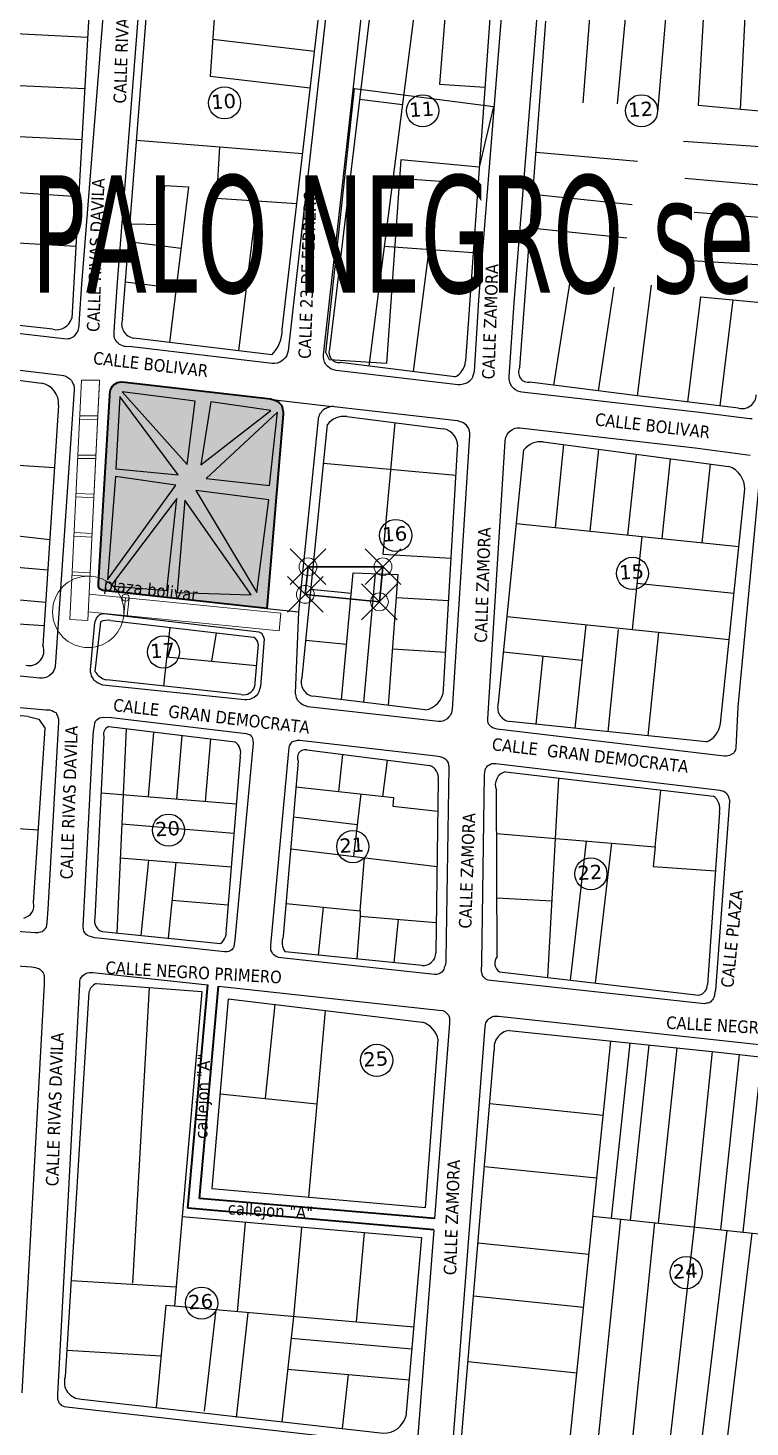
# Model space of a CAD drawing. Header units: metres. Extents: x 2 to 659295185, y -28 to 1124222152.
# Drawn here: x 659238.5 to 659440.9, y 1124433 to 1124825 of the extents above; entities that cross this region are included whole.
import ezdxf
from ezdxf.enums import TextEntityAlignment as Align

# ---------------------------------------------------------------- set-up
doc = ezdxf.new("R2010")
doc.units = ezdxf.units.M
doc.header["$MEASUREMENT"] = 0
doc.header["$PDMODE"] = 35
doc.header["$PDSIZE"] = 5
doc.layers.get('0').update_dxf_attribs({"linetype": 'CONTINUOUS'})
doc.layers.add('AT', color=210, linetype='CONTINUOUS', lineweight=50)
for name, color, linetype in [('CALLES', 1, 'CONTINUOUS'), ('MANZANA', 30, 'CONTINUOUS'), ('Numero de manzana', 6, 'CONTINUOUS'), ('Parcelas', 140, 'CONTINUOUS'), ('PLAZAS', 133, 'CONTINUOUS'), ('texto', 255, 'CONTINUOUS'), ('TEXTOS', 7, 'CONTINUOUS')]:
    doc.layers.add(name, color=color, linetype=linetype)
doc.styles.add('ROMAN', font='verdana.ttf')
doc.styles.get("Standard").update_dxf_attribs({"font": 'tahoma.ttf'})

msp = doc.modelspace()

# ---------------------------------------------------------------- hatches: boundary and pattern name
at = {"layer": 'PLAZAS', "lineweight": 40}
h = msp.add_hatch(color=256, dxfattribs=at)
h.set_gradient(color1=(31, 224, 163), one_color=1, tint=1, name='SPHERICAL')
h.paths.add_polyline_path([(659261.4324, 1124722.0361), (659261.4241, 1124722.1461), (659261.4241, 1124722.476), (659261.6385, 1124723.5858), (659262.1828, 1124724.5856), (659262.6198, 1124725.0255), (659263.164, 1124725.3554), (659263.601, 1124725.5854), (659264.5905, 1124725.8053), (659265.7944, 1124725.7053), (659306.4712, 1124721.0163), (659307.6751, 1124720.6964), (659308.3347, 1124720.3664), (659308.8872, 1124719.9265), (659309.6595, 1124719.1462), (659309.7613, 1124718.7068), (659309.8767, 1124718.1569), (659309.9922, 1124717.387), (659309.9922, 1124716.7172), (659305.4157, 1124662.2882), (659259.4781, 1124667.3872), (659258.6041, 1124667.8271), (659258.2742, 1124668.487), (659258.266, 1124669.3768)])

# ---------------------------------------------------------------- linework, layer by layer
at = {"lineweight": 35}
msp.add_lwpolyline([(659317, 1124674), (659338, 1124674), (659337.008, 1124664.1788), (659316.2231, 1124666.2672), (659317, 1124674)], dxfattribs=at)
at = {"layer": 'AT', "lineweight": 0}
for p, q in [((659253.561, 1124726.297), (659250.2916, 1124659.182)), ((659253.561, 1124726.297), (659258.561, 1124726.297)), ((659258.555, 1124726.0537), (659255.2857, 1124658.9387)), ((659258.5456, 1124725.8593), (659255.2857, 1124658.9387)), ((659258.555, 1124726.0537), (659258.555, 1124726.297)), ((659258.031, 1124715.297), (659253.0264, 1124715.323)), ((659258.0798, 1124716.297), (659253.0731, 1124716.2816)), ((659257.544, 1124705.2994), (659252.5372, 1124705.2813)), ((659257.4953, 1124704.2996), (659252.4901, 1124704.3142)), ((659257.0088, 1124694.3115), (659252.0147, 1124694.5548)), ((659256.9601, 1124693.3127), (659252.0147, 1124693.5548)), ((659251.4309, 1124682.5703), (659256.471, 1124682.3246)), ((659256.4736, 1124683.3245), (659251.4795, 1124683.5678)), ((659250.8957, 1124671.5832), (659255.9384, 1124671.3387)), ((659255.9384, 1124672.3387), (659250.9443, 1124672.582)), ((659255.655, 1124666.3672), (659309.3896, 1124661.0194)), ((659265.3548, 1124660.3772), (659265.85, 1124665.3526)), ((659266.8451, 1124665.2535), (659266.3499, 1124660.2781)), ((659250.2916, 1124659.182), (659255.2857, 1124658.9387)), ((659255.404, 1124661.3675), (659308.8944, 1124656.0439)), ((659309.3896, 1124661.0194), (659308.8944, 1124656.0439))]:
    msp.add_line(p, q, dxfattribs=at)
for centre, radius in [((659255.404, 1124661.3675), 10), ((659265.85, 1124665.3526), 1)]:
    msp.add_circle(centre, radius, dxfattribs=at)
at = {"layer": 'MANZANA', "lineweight": -2}
for p, q in [((659263.4856, 1124752.4599), (659270.3296, 1124839.3122)), ((659322.7237, 1124835.1231), (659311.4434, 1124734.5335)), ((659321.3137, 1124733.3638), (659332.693, 1124834.6132)), ((659371.3907, 1124831.4638), (659364.7446, 1124748.7107)), ((659374.722, 1124747.9808), (659381.3599, 1124830.624)), ((659259.6348, 1124829.1943), (659253.5081, 1124753.1897)), ((659253.5081, 1124753.1897), (659252.8979, 1124743.4517)), ((659262.661, 1124739.9524), (659263.4856, 1124752.4599)), ((659364.7446, 1124748.7107), (659363.5242, 1124728.6847)), ((659373.3862, 1124727.185), (659374.722, 1124747.9808)), ((659249.3027, 1124737.7929), (659221.0195, 1124740.9822)), ((659252.4691, 1124740.2424), (659252.362, 1124739.9124)), ((659252.6918, 1124740.9122), (659252.4691, 1124740.2424)), ((659252.7907, 1124741.5721), (659252.6918, 1124740.9122)), ((659252.8979, 1124743.4517), (659252.7907, 1124741.5721)), ((659249.7398, 1124737.9129), (659249.3027, 1124737.7929)), ((659250.185, 1124737.9129), (659249.7398, 1124737.9129)), ((659250.7293, 1124738.1328), (659250.185, 1124737.9129)), ((659251.2735, 1124738.4727), (659250.7293, 1124738.1328)), ((659251.6033, 1124738.8027), (659251.2735, 1124738.4727)), ((659251.9249, 1124739.2426), (659251.6033, 1124738.8027)), ((659252.1476, 1124739.5825), (659251.9249, 1124739.2426)), ((659252.362, 1124739.9124), (659252.1476, 1124739.5825)), ((659262.661, 1124739.6225), (659262.661, 1124739.9524)), ((659262.6693, 1124739.2926), (659262.661, 1124739.6225)), ((659262.6693, 1124738.9626), (659262.6693, 1124739.2926)), ((659262.6693, 1124738.5227), (659262.6693, 1124738.9626)), ((659262.7847, 1124738.0728), (659262.6693, 1124738.5227)), ((659262.9991, 1124737.6329), (659262.7847, 1124738.0728)), ((659263.2217, 1124737.303), (659262.9991, 1124737.6329)), ((659263.4444, 1124736.973), (659263.2217, 1124737.303)), ((659263.7742, 1124736.6431), (659263.4444, 1124736.973)), ((659264.2112, 1124736.3132), (659263.7742, 1124736.6431)), ((659264.6565, 1124736.0932), (659264.2112, 1124736.3132)), ((659265.0935, 1124735.8733), (659264.6565, 1124736.0932)), ((659265.5306, 1124735.7633), (659265.0935, 1124735.8733)), ((659265.8604, 1124735.7633), (659265.5306, 1124735.7633)), ((659267.6168, 1124735.6633), (659265.8604, 1124735.7633)), ((659306.9742, 1124730.9743), (659267.6168, 1124735.6633)), ((659310.6848, 1124732.6539), (659310.1406, 1124732.094)), ((659311.0146, 1124733.2038), (659310.6848, 1124732.6539)), ((659311.229, 1124733.8737), (659311.0146, 1124733.2038)), ((659311.4434, 1124734.5335), (659311.229, 1124733.8737)), ((659321.3137, 1124732.6939), (659321.3137, 1124733.3638)), ((659321.4291, 1124732.034), (659321.3137, 1124732.6939)), ((659219.8568, 1124731.0243), (659247.9257, 1124727.7249)), ((659307.6256, 1124730.9743), (659306.9742, 1124730.9743)), ((659308.3925, 1124731.0942), (659307.6256, 1124730.9743)), ((659309.0521, 1124731.3142), (659308.3925, 1124731.0942)), ((659309.5964, 1124731.6541), (659309.0521, 1124731.3142)), ((659310.1406, 1124732.094), (659309.5964, 1124731.6541)), ((659321.6518, 1124731.3742), (659321.4291, 1124732.034)), ((659321.9816, 1124730.7143), (659321.6518, 1124731.3742)), ((659322.4269, 1124730.1644), (659321.9816, 1124730.7143)), ((659322.9711, 1124729.7245), (659322.4269, 1124730.1644)), ((659323.5236, 1124729.3946), (659322.9711, 1124729.7245)), ((659324.1833, 1124729.1746), (659323.5236, 1124729.3946)), ((659324.8429, 1124728.9547), (659324.1833, 1124729.1746)), ((659359.0467, 1124725.0155), (659324.8429, 1124728.9547)), ((659363.5242, 1124728.6847), (659363.3098, 1124727.7949)), ((659247.9257, 1124727.7249), (659248.4699, 1124727.6149)), ((659248.4699, 1124727.6149), (659249.1296, 1124727.395)), ((659249.1296, 1124727.395), (659249.6821, 1124727.0651)), ((659249.6821, 1124727.0651), (659250.2345, 1124726.6251)), ((659250.2345, 1124726.6251), (659250.6716, 1124726.1852)), ((659250.6716, 1124726.1852), (659250.8942, 1124725.8553)), ((659250.8942, 1124725.8553), (659251.224, 1124725.1954)), ((659251.224, 1124725.1954), (659251.3312, 1124724.8655)), ((659251.3312, 1124724.8655), (659251.4467, 1124724.2056)), ((659262.1828, 1124724.5856), (659261.9684, 1124724.1357)), ((659262.6198, 1124725.0255), (659262.1828, 1124724.5856)), ((659263.164, 1124725.3554), (659262.6198, 1124725.0255)), ((659263.601, 1124725.5854), (659263.164, 1124725.3554)), ((659264.0381, 1124725.6953), (659263.601, 1124725.5854)), ((659264.5905, 1124725.8053), (659264.0381, 1124725.6953)), ((659265.7944, 1124725.7053), (659264.5905, 1124725.8053)), ((659306.4712, 1124721.0163), (659265.7944, 1124725.7053)), ((659359.7064, 1124725.0155), (659359.0467, 1124725.0155)), ((659360.465, 1124725.1355), (659359.7064, 1124725.0155)), ((659361.1246, 1124725.3554), (659360.465, 1124725.1355)), ((659361.6689, 1124725.5754), (659361.1246, 1124725.3554)), ((659362.2213, 1124726.0253), (659361.6689, 1124725.5754)), ((659362.7656, 1124726.5852), (659362.2213, 1124726.0253)), ((659363.0872, 1124727.135), (659362.7656, 1124726.5852)), ((659363.3098, 1124727.7949), (659363.0872, 1124727.135)), ((659373.3945, 1124726.5152), (659373.3862, 1124727.185)), ((659373.5017, 1124725.7453), (659373.3945, 1124726.5152)), ((659373.7243, 1124725.1954), (659373.5017, 1124725.7453)), ((659374.0624, 1124724.5256), (659373.7243, 1124725.1954)), ((659374.722, 1124723.8657), (659374.0624, 1124724.5256)), ((659251.4467, 1124723.5358), (659246.1034, 1124645.9816)), ((659251.4467, 1124724.2056), (659251.4467, 1124723.5358)), ((659261.4324, 1124722.0361), (659258.266, 1124669.3768)), ((659261.5313, 1124723.0259), (659261.4241, 1124722.476)), ((659261.4241, 1124722.476), (659261.4241, 1124722.1461)), ((659261.4241, 1124722.1461), (659261.4324, 1124722.0361)), ((659261.6385, 1124723.5858), (659261.5313, 1124723.0259)), ((659261.9684, 1124724.1357), (659261.6385, 1124723.5858)), ((659307.0154, 1124720.9063), (659306.4712, 1124721.0163)), ((659307.6751, 1124720.6964), (659307.0154, 1124720.9063)), ((659323.0206, 1124718.8767), (659307.6751, 1124720.6964)), ((659307.6751, 1124720.6964), (659308.3347, 1124720.3664)), ((659308.3347, 1124720.3664), (659307.6751, 1124720.6964)), ((659375.1591, 1124723.5358), (659374.722, 1124723.8657)), ((659375.8187, 1124723.2058), (659375.1591, 1124723.5358)), ((659376.4784, 1124722.9959), (659375.8187, 1124723.2058)), ((659376.9154, 1124722.8859), (659376.4784, 1124722.9959)), ((659426.6873, 1124717.2471), (659376.9154, 1124722.8859)), ((659309.9922, 1124716.7172), (659305.4157, 1124662.2882)), ((659305.4157, 1124662.2882), (659309.9922, 1124716.7172)), ((659308.3347, 1124720.3664), (659308.8872, 1124719.9265)), ((659308.8872, 1124719.9265), (659308.3347, 1124720.3664)), ((659308.8872, 1124719.9265), (659309.4314, 1124719.3766)), ((659309.4314, 1124719.3766), (659308.8872, 1124719.9265)), ((659309.4314, 1124719.3766), (659309.7613, 1124718.7068)), ((659309.7613, 1124718.7068), (659309.4314, 1124719.3766)), ((659309.7613, 1124718.7068), (659309.8767, 1124718.1569)), ((659309.8767, 1124718.1569), (659309.7613, 1124718.7068)), ((659309.8767, 1124718.1569), (659309.9922, 1124717.387)), ((659309.9922, 1124717.387), (659309.8767, 1124718.1569)), ((659309.9922, 1124717.387), (659309.9922, 1124716.7172)), ((659309.9922, 1124716.7172), (659309.9922, 1124717.387)), ((659320.184, 1124716.4372), (659320.2912, 1124716.7672)), ((659320.184, 1124716.4372), (659320.2912, 1124716.7672)), ((659320.2912, 1124716.7672), (659320.5139, 1124717.0971)), ((659320.2912, 1124716.7672), (659320.5139, 1124717.0971)), ((659320.5139, 1124717.0971), (659320.7282, 1124717.327)), ((659320.5139, 1124717.0971), (659320.7282, 1124717.327)), ((659320.7282, 1124717.327), (659320.9426, 1124717.657)), ((659320.7282, 1124717.327), (659320.9426, 1124717.657)), ((659320.9426, 1124717.657), (659321.1653, 1124717.8769)), ((659320.9426, 1124717.657), (659321.1653, 1124717.8769)), ((659321.1653, 1124717.8769), (659321.3797, 1124718.0969)), ((659321.1653, 1124717.8769), (659321.3797, 1124718.0969)), ((659321.3797, 1124718.0969), (659321.7095, 1124718.3268)), ((659321.3797, 1124718.0969), (659321.7095, 1124718.3268)), ((659321.7095, 1124718.3268), (659322.0393, 1124718.4368)), ((659321.7095, 1124718.3268), (659322.0393, 1124718.4368)), ((659322.0393, 1124718.4368), (659322.3692, 1124718.6568)), ((659322.0393, 1124718.4368), (659322.3692, 1124718.6568)), ((659322.3692, 1124718.6568), (659322.6908, 1124718.7667)), ((659322.3692, 1124718.6568), (659322.6908, 1124718.7667)), ((659322.6908, 1124718.7667), (659323.0206, 1124718.8767)), ((659322.6908, 1124718.7667), (659323.0206, 1124718.8767)), ((659323.0206, 1124718.8767), (659323.3504, 1124718.8867)), ((659323.3504, 1124718.8867), (659323.6803, 1124718.9967)), ((659323.6803, 1124718.9967), (659324.0101, 1124718.9967)), ((659324.0101, 1124718.9967), (659324.3399, 1124718.8867)), ((659324.3399, 1124718.8867), (659358.7581, 1124714.9475)), ((659440.829, 1124715.4274), (659426.6873, 1124717.2471)), ((659314.4037, 1124661.3284), (659319.9696, 1124715.3274)), ((659314.4037, 1124661.3284), (659319.9696, 1124715.3274)), ((659319.9696, 1124715.7674), (659320.0768, 1124716.1073)), ((659319.9696, 1124715.7674), (659320.0768, 1124716.1073)), ((659319.9696, 1124715.4374), (659319.9696, 1124715.7674)), ((659319.9696, 1124715.4374), (659319.9696, 1124715.7674)), ((659319.9696, 1124715.3274), (659319.9696, 1124715.4374)), ((659319.9696, 1124715.3274), (659319.9696, 1124715.4374)), ((659320.0768, 1124716.1073), (659320.184, 1124716.4372)), ((659320.0768, 1124716.1073), (659320.184, 1124716.4372)), ((659358.7581, 1124714.9475), (659359.3106, 1124714.8375)), ((659359.3106, 1124714.8375), (659359.9702, 1124714.6276)), ((659359.9702, 1124714.6276), (659360.6299, 1124714.2977)), ((659360.6299, 1124714.2977), (659361.1741, 1124713.8577)), ((659361.1741, 1124713.8577), (659361.5039, 1124713.4178)), ((659361.5039, 1124713.4178), (659361.9492, 1124712.748)), ((659374.3345, 1124712.478), (659374.9859, 1124712.808)), ((659374.9859, 1124712.808), (659375.6456, 1124712.9279)), ((659375.6456, 1124712.9279), (659376.3052, 1124712.9279)), ((659376.3052, 1124712.9279), (659425.5247, 1124707.2891)), ((659441.4886, 1124715.4274), (659440.829, 1124715.4274)), ((659362.2873, 1124710.7584), (659357.3728, 1124634.094)), ((659361.9492, 1124712.748), (659362.1719, 1124712.0881)), ((659362.1719, 1124712.0881), (659362.2873, 1124711.4282)), ((659362.2873, 1124711.4282), (659362.2873, 1124710.7584)), ((659367.3585, 1124631.2646), (659372.2648, 1124709.1487)), ((659372.2648, 1124709.1487), (659372.372, 1124709.9185)), ((659372.372, 1124709.9185), (659372.4792, 1124710.4784)), ((659372.4792, 1124710.4784), (659372.8008, 1124711.0283)), ((659372.8008, 1124711.0283), (659373.2378, 1124711.6982)), ((659373.2378, 1124711.6982), (659373.782, 1124712.1381)), ((659373.782, 1124712.1381), (659374.3345, 1124712.478)), ((659425.5247, 1124707.2891), (659440.8784, 1124705.2495)), ((659443.7398, 1124701.0604), (659437.4647, 1124634.7838)), ((659258.266, 1124669.3768), (659258.266, 1124669.3768)), ((659258.266, 1124669.3768), (659258.2742, 1124668.487)), ((659258.2742, 1124668.487), (659258.6041, 1124667.8271)), ((659258.6041, 1124667.8271), (659259.4781, 1124667.3872)), ((659259.4781, 1124667.3872), (659305.4157, 1124662.2882)), ((659305.4157, 1124662.2882), (659314.4037, 1124661.3284)), ((659256.0726, 1124645.1417), (659257.2188, 1124658.419)), ((659257.2188, 1124658.419), (659257.3342, 1124658.529)), ((659257.3342, 1124658.529), (659257.763, 1124659.6388)), ((659257.763, 1124659.6388), (659258.2, 1124660.1987)), ((659258.2, 1124660.1987), (659258.637, 1124660.6386)), ((659258.637, 1124660.6386), (659259.1813, 1124660.8585)), ((659259.1813, 1124660.8585), (659259.7337, 1124660.8685)), ((659259.7337, 1124660.8685), (659303.2553, 1124655.7496)), ((659313.5214, 1124638.5431), (659314.4037, 1124661.3284)), ((659303.2553, 1124655.7496), (659303.915, 1124655.4196)), ((659303.915, 1124655.4196), (659304.352, 1124654.7598)), ((659304.352, 1124654.7598), (659304.6901, 1124653.77)), ((659304.6901, 1124653.77), (659303.6511, 1124640.4927)), ((659241.7331, 1124642.7522), (659175.0819, 1124649.7608)), ((659242.4999, 1124642.7622), (659241.7331, 1124642.7522)), ((659243.1596, 1124642.8722), (659242.4999, 1124642.7622)), ((659243.811, 1124643.0922), (659243.1596, 1124642.8722)), ((659244.4707, 1124643.4321), (659243.811, 1124643.0922)), ((659245.0149, 1124643.872), (659244.4707, 1124643.4321)), ((659245.4519, 1124644.4319), (659245.0149, 1124643.872)), ((659245.7735, 1124644.9818), (659245.4519, 1124644.4319)), ((659245.9962, 1124645.4317), (659245.7735, 1124644.9818)), ((659246.1034, 1124645.9816), (659245.9962, 1124645.4317)), ((659256.0808, 1124644.4819), (659256.0726, 1124645.1417)), ((659256.188, 1124644.042), (659256.0808, 1124644.4819)), ((659256.3035, 1124643.4821), (659256.188, 1124644.042)), ((659256.6333, 1124642.9322), (659256.3035, 1124643.4821)), ((659257.0786, 1124642.1623), (659256.6333, 1124642.9322)), ((659161.2041, 1124641.2925), (659243.5224, 1124633.914)), ((659257.6228, 1124641.7224), (659257.0786, 1124642.1623)), ((659258.0681, 1124641.3925), (659257.6228, 1124641.7224)), ((659258.8349, 1124641.0626), (659258.0681, 1124641.3925)), ((659259.4946, 1124640.8426), (659258.8349, 1124641.0626)), ((659299.1736, 1124636.7134), (659259.4946, 1124640.8426)), ((659302.8925, 1124638.3831), (659302.4555, 1124637.8332)), ((659303.2223, 1124638.943), (659302.8925, 1124638.3831)), ((659303.4367, 1124639.6029), (659303.2223, 1124638.943)), ((659303.6511, 1124640.4927), (659303.4367, 1124639.6029)), ((659313.6368, 1124637.8832), (659313.5214, 1124638.5431)), ((659299.8333, 1124636.7134), (659299.1736, 1124636.7134)), ((659300.6001, 1124636.8234), (659299.8333, 1124636.7134)), ((659301.2598, 1124637.0534), (659300.6001, 1124636.8234)), ((659301.9112, 1124637.3833), (659301.2598, 1124637.0534)), ((659302.4555, 1124637.8332), (659301.9112, 1124637.3833)), ((659313.744, 1124637.3233), (659313.6368, 1124637.8832)), ((659314.0739, 1124636.6635), (659313.744, 1124637.3233)), ((659314.5191, 1124636.1136), (659314.0739, 1124636.6635)), ((659314.9562, 1124635.6737), (659314.5191, 1124636.1136)), ((659315.6158, 1124635.2338), (659314.9562, 1124635.6737)), ((659316.2755, 1124635.0138), (659315.6158, 1124635.2338)), ((659316.9352, 1124634.7938), (659316.2755, 1124635.0138)), ((659353.555, 1124630.6447), (659316.9352, 1124634.7938)), ((659437.4647, 1124634.7838), (659436.8627, 1124623.2762)), ((659243.5224, 1124633.914), (659244.5119, 1124633.924)), ((659247.0434, 1124630.5047), (659244.1079, 1124578.0654)), ((659244.5119, 1124633.924), (659245.1716, 1124633.7041)), ((659245.1716, 1124633.7041), (659245.7158, 1124633.4841)), ((659245.7158, 1124633.4841), (659246.0456, 1124633.2642)), ((659246.0456, 1124633.2642), (659246.3755, 1124633.0442)), ((659246.3755, 1124633.0442), (659246.4909, 1124632.7143)), ((659246.4909, 1124632.7143), (659246.7053, 1124632.3843)), ((659246.7053, 1124632.3843), (659246.9279, 1124631.8344)), ((659246.9279, 1124631.8344), (659247.0434, 1124631.2746)), ((659247.0434, 1124631.2746), (659247.0434, 1124630.5047)), ((659257.2352, 1124630.2148), (659257.4579, 1124630.7747)), ((659257.4579, 1124630.7747), (659257.7795, 1124631.1046)), ((659257.7795, 1124631.1046), (659258.2165, 1124631.4345)), ((659258.2165, 1124631.4345), (659258.5463, 1124631.6645)), ((659258.5463, 1124631.6645), (659259.0906, 1124631.7745)), ((659259.0906, 1124631.7745), (659259.7502, 1124631.8844)), ((659259.7502, 1124631.8844), (659261.9436, 1124631.7845)), ((659261.9436, 1124631.7845), (659298.7778, 1124627.4153)), ((659354.3218, 1124630.6547), (659353.555, 1124630.6447)), ((659354.7588, 1124630.7647), (659354.3218, 1124630.6547)), ((659355.3031, 1124630.9846), (659354.7588, 1124630.7647)), ((659355.9545, 1124631.4345), (659355.3031, 1124630.9846)), ((659356.3915, 1124631.8744), (659355.9545, 1124631.4345)), ((659356.8286, 1124632.3243), (659356.3915, 1124631.8744)), ((659357.1584, 1124632.9842), (659356.8286, 1124632.3243)), ((659357.2656, 1124633.6541), (659357.1584, 1124632.9842)), ((659357.3728, 1124634.094), (659357.2656, 1124633.6541)), ((659367.3585, 1124630.7147), (659367.3585, 1124631.2646)), ((659367.4657, 1124630.2648), (659367.3585, 1124630.7147)), ((659256.7158, 1124625.1258), (659256.9219, 1124627.8952)), ((659256.9219, 1124627.8952), (659257.1281, 1124629.4449)), ((659257.1281, 1124629.4449), (659257.2352, 1124630.2148)), ((659298.7778, 1124627.4153), (659299.6519, 1124627.3054)), ((659299.6519, 1124627.3054), (659300.2043, 1124627.0954)), ((659300.2043, 1124627.0954), (659300.7568, 1124626.8755)), ((659300.7568, 1124626.8755), (659301.0866, 1124626.5455)), ((659301.0866, 1124626.5455), (659301.301, 1124626.2156)), ((659367.6883, 1124629.8249), (659367.4657, 1124630.2648)), ((659367.911, 1124629.4949), (659367.6883, 1124629.8249)), ((659368.348, 1124629.165), (659367.911, 1124629.4949)), ((659368.7933, 1124628.8351), (659368.348, 1124629.165)), ((659369.3375, 1124628.7251), (659368.7933, 1124628.8351)), ((659369.9972, 1124628.5151), (659369.3375, 1124628.7251)), ((659433.5809, 1124620.9467), (659369.9972, 1124628.5151)), ((659253.9864, 1124573.2464), (659256.7158, 1124625.1258)), ((659301.6391, 1124624.5559), (659296.5184, 1124569.4471)), ((659301.301, 1124626.2156), (659301.4165, 1124625.8757)), ((659301.4165, 1124625.8757), (659301.5237, 1124625.3258)), ((659301.5237, 1124625.3258), (659301.6391, 1124624.5559)), ((659311.5176, 1124621.3866), (659311.7238, 1124623.2762)), ((659311.7238, 1124623.2762), (659311.831, 1124623.8261)), ((659311.831, 1124623.8261), (659311.9464, 1124624.156)), ((659311.9464, 1124624.156), (659312.268, 1124624.6059)), ((659312.268, 1124624.6059), (659312.5978, 1124624.9358)), ((659312.5978, 1124624.9358), (659313.0349, 1124625.1558)), ((659313.0349, 1124625.1558), (659313.4719, 1124625.2658)), ((659313.4719, 1124625.2658), (659314.0161, 1124625.3858)), ((659314.0161, 1124625.3858), (659314.6758, 1124625.3858)), ((659314.6758, 1124625.3858), (659352.8293, 1124621.0266)), ((659436.7555, 1124622.7263), (659436.5329, 1124622.2864)), ((659436.8627, 1124623.2762), (659436.7555, 1124622.7263)), ((659306.6031, 1124567.9474), (659311.5176, 1124621.3866)), ((659352.8293, 1124621.0266), (659353.926, 1124620.8067)), ((659353.926, 1124620.8067), (659354.4702, 1124620.6967)), ((659354.4702, 1124620.6967), (659355.0227, 1124620.4768)), ((659355.0227, 1124620.4768), (659355.3525, 1124620.2568)), ((659355.3525, 1124620.2568), (659355.6824, 1124619.9269)), ((659355.6824, 1124619.9269), (659356.0122, 1124619.487)), ((659356.0122, 1124619.487), (659356.2349, 1124619.047)), ((659356.2349, 1124619.047), (659356.342, 1124618.4972)), ((659367.8532, 1124618.5471), (659368.2903, 1124618.7671)), ((659368.2903, 1124618.7671), (659368.6119, 1124618.8771)), ((659368.6119, 1124618.8771), (659369.1643, 1124618.8871)), ((659369.1643, 1124618.8871), (659369.6014, 1124618.8871)), ((659369.6014, 1124618.8871), (659431.6513, 1124611.5286)), ((659434.1333, 1124620.9467), (659433.5809, 1124620.9467)), ((659434.6776, 1124621.0566), (659434.1333, 1124620.9467)), ((659435.1146, 1124621.1666), (659434.6776, 1124621.0566)), ((659435.7743, 1124621.5065), (659435.1146, 1124621.1666)), ((659436.2113, 1124621.7265), (659435.7743, 1124621.5065)), ((659436.5329, 1124622.2864), (659436.2113, 1124621.7265)), ((659356.4575, 1124617.8273), (659355.5999, 1124564.0782)), ((659356.342, 1124618.4972), (659356.4575, 1124617.8273)), ((659365.6846, 1124563.1284), (659366.435, 1124615.6677)), ((659366.435, 1124615.6677), (659366.5422, 1124616.4376)), ((659366.5422, 1124616.4376), (659366.6494, 1124616.9975)), ((659366.6494, 1124616.9975), (659366.7566, 1124617.4374)), ((659366.7566, 1124617.4374), (659366.9792, 1124617.7673)), ((659366.9792, 1124617.7673), (659367.0864, 1124617.9873)), ((659367.0864, 1124617.9873), (659367.3008, 1124618.2172)), ((659367.3008, 1124618.2172), (659367.5234, 1124618.4372)), ((659367.5234, 1124618.4372), (659367.8532, 1124618.5471)), ((659431.6513, 1124611.5286), (659432.4182, 1124611.4286)), ((659432.4182, 1124611.4286), (659432.9707, 1124611.2086)), ((659432.9707, 1124611.2086), (659433.5149, 1124611.0987)), ((659433.5149, 1124611.0987), (659433.8447, 1124610.8787)), ((659433.8447, 1124610.8787), (659434.1746, 1124610.5488)), ((659435.0651, 1124608.2292), (659431.1401, 1124555.35)), ((659434.1746, 1124610.5488), (659434.3972, 1124610.3288)), ((659434.3972, 1124610.3288), (659434.6198, 1124609.9989)), ((659434.6198, 1124609.9989), (659434.8425, 1124609.559)), ((659434.8425, 1124609.559), (659434.9497, 1124609.1191)), ((659434.9497, 1124609.1191), (659435.0651, 1124608.6692)), ((659435.0651, 1124608.6692), (659435.0651, 1124608.2292)), ((659240.6281, 1124571.4167), (659152.612, 1124577.7654)), ((659244.1079, 1124578.0654), (659243.7945, 1124574.3062)), ((659241.9392, 1124571.6367), (659241.2878, 1124571.4167)), ((659242.4917, 1124571.7567), (659241.9392, 1124571.6367)), ((659242.8133, 1124571.9766), (659242.4917, 1124571.7567)), ((659243.1431, 1124572.3066), (659242.8133, 1124571.9766)), ((659243.3575, 1124572.6465), (659243.1431, 1124572.3066)), ((659243.5801, 1124572.9764), (659243.3575, 1124572.6465)), ((659243.6873, 1124573.5263), (659243.5801, 1124572.9764)), ((659243.7945, 1124574.3062), (659243.6873, 1124573.5263)), ((659254.1018, 1124572.4665), (659253.9864, 1124573.2464)), ((659254.209, 1124571.9166), (659254.1018, 1124572.4665)), ((659254.4317, 1124571.4767), (659254.209, 1124571.9166)), ((659150.2454, 1124568.2474), (659239.4655, 1124561.8987)), ((659241.2878, 1124571.4167), (659240.6281, 1124571.4167)), ((659254.7615, 1124571.0368), (659254.4317, 1124571.4767)), ((659255.2068, 1124570.7069), (659254.7615, 1124571.0368)), ((659255.6438, 1124570.4869), (659255.2068, 1124570.7069)), ((659256.3035, 1124570.267), (659255.6438, 1124570.4869)), ((659257.1775, 1124570.047), (659256.3035, 1124570.267)), ((659259.1483, 1124569.8371), (659257.1775, 1124570.047)), ((659293.5747, 1124566.1178), (659259.1483, 1124569.8371)), ((659296.3041, 1124568.2374), (659296.1969, 1124567.5675)), ((659296.5184, 1124569.4471), (659296.3041, 1124568.2374)), ((659306.6114, 1124567.1776), (659306.6031, 1124567.9474)), ((659294.3415, 1124566.1278), (659293.5747, 1124566.1178)), ((659294.7786, 1124566.2378), (659294.3415, 1124566.1278)), ((659295.2156, 1124566.3478), (659294.7786, 1124566.2378)), ((659295.6526, 1124566.6877), (659295.2156, 1124566.3478)), ((659295.8753, 1124566.9077), (659295.6526, 1124566.6877)), ((659296.0897, 1124567.2376), (659295.8753, 1124566.9077)), ((659296.1969, 1124567.5675), (659296.0897, 1124567.2376)), ((659306.6114, 1124566.6177), (659306.6114, 1124567.1776)), ((659306.834, 1124566.0678), (659306.6114, 1124566.6177)), ((659307.0566, 1124565.6279), (659306.834, 1124566.0678)), ((659307.3865, 1124565.298), (659307.0566, 1124565.6279)), ((659307.8235, 1124564.9681), (659307.3865, 1124565.298)), ((659308.2605, 1124564.7481), (659307.8235, 1124564.9681)), ((659308.813, 1124564.5281), (659308.2605, 1124564.7481)), ((659309.4727, 1124564.4182), (659308.813, 1124564.5281)), ((659352.4418, 1124559.7491), (659309.4727, 1124564.4182)), ((659355.5999, 1124564.0782), (659355.6082, 1124563.1884)), ((659239.4655, 1124561.8987), (659240.6693, 1124561.6787)), ((659240.6693, 1124561.6787), (659241.1064, 1124561.5687)), ((659241.1064, 1124561.5687), (659241.5517, 1124561.4588)), ((659241.5517, 1124561.4588), (659241.8815, 1124561.2488)), ((659241.8815, 1124561.2488), (659242.0959, 1124561.0189)), ((659242.0959, 1124561.0189), (659242.3185, 1124560.7989)), ((659242.3185, 1124560.7989), (659242.5412, 1124560.5789)), ((659242.5412, 1124560.5789), (659242.7555, 1124560.249)), ((659242.7555, 1124560.249), (659242.871, 1124560.0291)), ((659242.871, 1124560.0291), (659242.9782, 1124559.6991)), ((659254.4811, 1124559.8591), (659254.811, 1124560.089)), ((659254.811, 1124560.089), (659255.248, 1124560.199)), ((659255.248, 1124560.199), (659255.685, 1124560.309)), ((659255.685, 1124560.309), (659256.1303, 1124560.309)), ((659256.1303, 1124560.309), (659256.6745, 1124560.319)), ((659256.6745, 1124560.319), (659288.93, 1124556.8222)), ((659353.7611, 1124559.9791), (659353.1014, 1124559.7491)), ((659354.1981, 1124560.199), (659353.7611, 1124559.9791)), ((659354.5197, 1124560.419), (659354.1981, 1124560.199)), ((659354.8496, 1124560.8689), (659354.5197, 1124560.419)), ((659355.0639, 1124561.1988), (659354.8496, 1124560.8689)), ((659355.1711, 1124561.7487), (659355.0639, 1124561.1988)), ((659355.3938, 1124562.3086), (659355.1711, 1124561.7487)), ((659355.6082, 1124563.1884), (659355.3938, 1124562.3086)), ((659365.5856, 1124560.5789), (659365.6846, 1124563.1284)), ((659365.7011, 1124560.249), (659365.5856, 1124560.5789)), ((659365.8083, 1124559.9191), (659365.7011, 1124560.249)), ((659365.9237, 1124559.4792), (659365.8083, 1124559.9191)), ((659243.1019, 1124557.0497), (659236.8185, 1124442.543)), ((659242.9782, 1124559.6991), (659243.0936, 1124559.3692)), ((659243.0936, 1124559.3692), (659243.0936, 1124558.8193)), ((659243.0936, 1124558.8193), (659243.1019, 1124558.0395)), ((659243.1019, 1124558.0395), (659243.1019, 1124557.0497)), ((659246.9032, 1124442.0431), (659253.0711, 1124557.0897)), ((659253.0711, 1124557.8695), (659253.1783, 1124558.3094)), ((659253.0711, 1124557.0897), (659253.0711, 1124557.8695)), ((659253.1783, 1124558.3094), (659253.2855, 1124558.6393)), ((659253.2855, 1124558.6393), (659253.6153, 1124559.0892)), ((659253.6153, 1124559.0892), (659253.8297, 1124559.4192)), ((659253.8297, 1124559.4192), (659254.1595, 1124559.6391)), ((659254.1595, 1124559.6391), (659254.4811, 1124559.8591)), ((659291.9176, 1124556.4983), (659353.6951, 1124549.8011)), ((659353.1014, 1124559.7491), (659352.4418, 1124559.7491)), ((659366.1464, 1124559.1492), (659365.9237, 1124559.4792)), ((659366.4762, 1124558.8193), (659366.1464, 1124559.1492)), ((659366.806, 1124558.4894), (659366.4762, 1124558.8193)), ((659367.0204, 1124558.3794), (659366.806, 1124558.4894)), ((659367.4657, 1124558.1594), (659367.0204, 1124558.3794)), ((659368.2326, 1124558.0495), (659367.4657, 1124558.1594)), ((659428.0891, 1124551.5708), (659368.2326, 1124558.0495)), ((659429.8373, 1124552.1307), (659429.6229, 1124551.9107)), ((659430.0599, 1124552.3506), (659429.8373, 1124552.1307)), ((659430.3815, 1124552.6906), (659430.0599, 1124552.3506)), ((659430.4887, 1124552.9105), (659430.3815, 1124552.6906)), ((659430.7113, 1124553.3504), (659430.4887, 1124552.9105)), ((659430.8185, 1124553.5704), (659430.7113, 1124553.3504)), ((659430.9257, 1124554.0203), (659430.8185, 1124553.5704)), ((659431.0329, 1124554.6801), (659430.9257, 1124554.0203)), ((659431.1401, 1124555.35), (659431.0329, 1124554.6801)), ((659353.6951, 1124549.8011), (659354.7918, 1124549.6912)), ((659354.7918, 1124549.6912), (659355.1217, 1124549.4712)), ((659355.1217, 1124549.4712), (659355.3361, 1124549.3612)), ((659355.3361, 1124549.3612), (659355.6741, 1124549.0313)), ((659355.6741, 1124549.0313), (659356.004, 1124548.7014)), ((659356.004, 1124548.7014), (659356.3338, 1124548.3714)), ((659356.3338, 1124548.3714), (659356.5482, 1124547.9315)), ((659428.6334, 1124551.6808), (659428.0891, 1124551.5708)), ((659429.0704, 1124551.6908), (659428.6334, 1124551.6808)), ((659429.293, 1124551.8007), (659429.0704, 1124551.6908)), ((659429.6229, 1124551.9107), (659429.293, 1124551.8007)), ((659356.6719, 1124546.1619), (659352.4498, 1124491.3485)), ((659356.5482, 1124547.9315), (659356.6636, 1124547.6016)), ((659356.6636, 1124547.6016), (659356.6636, 1124547.2717)), ((659356.6636, 1124547.2717), (659356.6636, 1124546.8317)), ((659356.6636, 1124546.8317), (659356.6719, 1124546.1619)), ((659357.7356, 1124430.2555), (659366.6411, 1124545.1021)), ((659366.6411, 1124545.1021), (659366.7483, 1124545.652)), ((659366.7483, 1124545.652), (659366.8555, 1124546.2119)), ((659366.8555, 1124546.2119), (659366.9709, 1124546.5418)), ((659366.9709, 1124546.5418), (659367.3997, 1124547.0917)), ((659367.3997, 1124547.0917), (659367.7296, 1124547.4316)), ((659367.7296, 1124547.4316), (659368.1666, 1124547.6516)), ((659368.1666, 1124547.6516), (659368.4964, 1124547.8715)), ((659368.4964, 1124547.8715), (659369.0406, 1124548.1015)), ((659369.0406, 1124548.1015), (659369.5931, 1124548.1015)), ((659369.5931, 1124548.1015), (659370.36, 1124548.1015)), ((659370.36, 1124548.1015), (659493.6848, 1124534.7242)), ((659352.2106, 1124488.2431), (659347.7664, 1124430.5454)), ((659246.9115, 1124440.9333), (659246.9032, 1124442.0431)), ((659247.0186, 1124440.4934), (659246.9115, 1124440.9333)), ((659247.1341, 1124440.0535), (659247.0186, 1124440.4934)), ((659247.3567, 1124439.6036), (659247.1341, 1124440.0535)), ((659247.5711, 1124439.3836), (659247.3567, 1124439.6036)), ((659247.7938, 1124439.1637), (659247.5711, 1124439.3836)), ((659248.0164, 1124438.9437), (659247.7938, 1124439.1637)), ((659248.3462, 1124438.8337), (659248.0164, 1124438.9437)), ((659248.7833, 1124438.6238), (659248.3462, 1124438.8337)), ((659249.3275, 1124438.5138), (659248.7833, 1124438.6238)), ((659342.6292, 1124427.9759), (659249.3275, 1124438.5138))]:
    msp.add_line(p, q, dxfattribs=at)
at = {"layer": 'MANZANA', "lineweight": 40}
for points in [[(659283.36, 1124494.29), (659288.93, 1124556.8222)], [(659286.6209, 1124497.0152), (659291.9176, 1124556.4983)], [(659283.6324, 1124497.2776), (659283.6225, 1124497.2785)], [(659352.2106, 1124488.2431), (659283.36, 1124494.29)], [(659286.3476, 1124494.0176), (659286.3485, 1124494.0275)], [(659352.4498, 1124491.3485), (659286.6209, 1124497.0152)]]:
    msp.add_lwpolyline(points, dxfattribs=at)
at = {"layer": 'Numero de manzana', "lineweight": -2}
for centre in [(659293.6079, 1124803.9634), (659349.1056, 1124801.7723), (659410.4539, 1124801.7723), (659341.5705, 1124682.7841), (659407.9272, 1124672.1577), (659276.5073, 1124650.1167), (659277.9061, 1124600.2124), (659329.5385, 1124595.582), (659396.2561, 1124587.9598), (659336.2464, 1124535.6968), (659422.9522, 1124476.2276), (659287.1858, 1124467.6867)]:
    msp.add_circle(centre, 4.5001, dxfattribs=at)
at = {"layer": 'Parcelas', "lineweight": -3}
for p, q in [((659265.003, 1124743.375), (659272.5412, 1124838.7532)), ((659256.0769, 1124837.3826), (659250.7916, 1124743.634)), ((659309.7776, 1124740.5092), (659320.6709, 1124834.5035)), ((659347.5448, 1124835.7059), (659334.0827, 1124730.2518)), ((659355.9181, 1124835.2071), (659353.8225, 1124809.24)), ((659334.9516, 1124834.1399), (659322.9782, 1124734.957)), ((659396.1619, 1124831.405), (659393.9755, 1124804.0295)), ((659406.1875, 1124830.6616), (659403.6556, 1124803.6882)), ((659290.6976, 1124827.596), (659289.53, 1124811.437)), ((659368.0033, 1124828.9996), (659361.171, 1124731.5674)), ((659376.3865, 1124729.8858), (659383.6707, 1124826.9017)), ((659417.3288, 1124829.8354), (659414.9382, 1124801.3954)), ((659427.8136, 1124829.0097), (659426.3184, 1124803.347)), ((659439.4184, 1124828.0719), (659438.1072, 1124802.2608)), ((659255.2274, 1124822.3147), (659235.0066, 1124823.3544)), ((659290.2785, 1124821.7958), (659318.8149, 1124818.4886)), ((659289.53, 1124811.437), (659317.6204, 1124808.1815)), ((659254.4153, 1124807.9096), (659226.4838, 1124809.2197)), ((659353.8225, 1124809.24), (659366.5551, 1124808.3471)), ((659331.44, 1124805.0512), (659343.436, 1124803.5199)), ((659426.3184, 1124803.347), (659449.8961, 1124801.1747)), ((659253.6125, 1124793.6705), (659225.8346, 1124794.9596)), ((659268.9643, 1124793.4965), (659315.4938, 1124789.8321)), ((659292.2291, 1124791.6643), (659291.3942, 1124777.2405)), ((659448.982, 1124791.254), (659422.2315, 1124793.1217)), ((659380.9499, 1124790.1801), (659409.2837, 1124787.653)), ((659275.845, 1124769.9277), (659276.8482, 1124780.7823)), ((659276.8482, 1124780.7823), (659283.536, 1124780.4483)), ((659283.536, 1124780.4483), (659278.211, 1124736.8539)), ((659340.8137, 1124782.9788), (659364.6589, 1124781.3067)), ((659447.9988, 1124780.5828), (659422.5955, 1124782.7571)), ((659252.7119, 1124777.6961), (659229.7286, 1124779.1873)), ((659291.3942, 1124777.2405), (659313.8701, 1124775.8216)), ((659302.6321, 1124776.531), (659297.4978, 1124734.498)), ((659380.0286, 1124778.3938), (659407.8271, 1124775.47)), ((659447.1705, 1124771.5922), (659425.1572, 1124773.2892)), ((659267.1171, 1124770.1239), (659267.1171, 1124770.1239)), ((659267.1171, 1124770.1239), (659275.845, 1124769.9277)), ((659379.3192, 1124768.9458), (659406.3708, 1124766.1964)), ((659251.9231, 1124763.703), (659230.6428, 1124764.9519)), ((659266.7194, 1124765.0926), (659281.4406, 1124763.2944)), ((659338.3646, 1124763.7939), (659363.3082, 1124762.0447)), ((659350.8364, 1124762.9193), (659346.4644, 1124728.6712)), ((659445.9537, 1124758.386), (659422.9596, 1124759.8458)), ((659265.8275, 1124753.8075), (659280.0693, 1124752.0679)), ((659385.8828, 1124724.8607), (659390.4493, 1124753.9535)), ((659398.3797, 1124723.2592), (659402.7488, 1124752.361)), ((659409.2989, 1124721.8598), (659413.2732, 1124752.8714)), ((659423.4708, 1124720.1386), (659427.0538, 1124749.6391)), ((659427.0538, 1124749.6391), (659444.9955, 1124747.9861)), ((659436.0246, 1124748.8126), (659432.4102, 1124719.0528)), ((659245.4477, 1124740.5535), (659213.9898, 1124743.9911)), ((659306.8516, 1124733.3555), (659268.1423, 1124738.0838)), ((659358.1767, 1124727.176), (659326.027, 1124731.2802)), ((659218.8517, 1124728.3896), (659242.265, 1124725.4403)), ((659409.2989, 1124721.8598), (659379.1952, 1124725.7178)), ((659437.6427, 1124718.4173), (659409.2989, 1124721.8598)), ((659247.0393, 1124719.2406), (659242.7151, 1124651.9341)), ((659315.3098, 1124643.0037), (659322.4258, 1124713.8285)), ((659327.8745, 1124716.0814), (659354.8245, 1124712.6868)), ((659341.3495, 1124714.3841), (659337.9782, 1124677.5568)), ((659382.9225, 1124708.9904), (659434.9113, 1124702.1096)), ((659354.965, 1124639.5807), (659358.9021, 1124707.0117)), ((659370.3578, 1124635.9127), (659377.4738, 1124706.7375)), ((659388.6269, 1124708.2354), (659386.2095, 1124685.0064)), ((659398.3512, 1124706.9484), (659395.9622, 1124683.9915)), ((659408.9169, 1124705.55), (659406.5587, 1124682.8887)), ((659224.8836, 1124703.1764), (659245.9204, 1124701.8249)), ((659321.3362, 1124702.9836), (659358.4718, 1124699.6429)), ((659418.4679, 1124704.2859), (659416.1375, 1124681.8919)), ((659429.6633, 1124702.8042), (659427.3655, 1124680.7235)), ((659432.5548, 1124630.0845), (659439.3888, 1124695.7545)), ((659167.7799, 1124690.2024), (659244.6254, 1124681.6679)), ((659375.4034, 1124686.1309), (659437.7125, 1124679.6467)), ((659410.4964, 1124682.479), (659407.7835, 1124656.4094)), ((659337.9782, 1124677.5568), (659357.1171, 1124676.4393)), ((659222.4408, 1124675.0139), (659244.0773, 1124673.1371)), ((659326.3689, 1124636.7451), (659329.6645, 1124672.3467)), ((659329.6645, 1124672.3467), (659342.1519, 1124671.8213)), ((659332.6667, 1124635.9758), (659335.9082, 1124672.084)), ((659342.1519, 1124671.8213), (659339.4687, 1124635.145)), ((659221.6574, 1124665.983), (659243.496, 1124664.0887)), ((659329.1269, 1124666.5394), (659317.789, 1124667.6786)), ((659409.1399, 1124669.4442), (659436.3561, 1124666.6119)), ((659341.6848, 1124665.4361), (659356.4244, 1124664.5755)), ((659206.1649, 1124659.8831), (659243.0734, 1124657.5119)), ((659258.8311, 1124658.5671), (659257.291, 1124644.6695)), ((659261.7281, 1124658.9093), (659301.7543, 1124654.2317)), ((659372.7831, 1124660.0517), (659434.9996, 1124653.5771)), ((659278.2627, 1124656.977), (659276.4792, 1124640.5561)), ((659291.2732, 1124655.4566), (659289.9478, 1124647.5634)), ((659394.7988, 1124657.7606), (659391.7842, 1124628.723)), ((659403.8914, 1124656.4094), (659401.0229, 1124627.7639)), ((659415.2178, 1124655.6357), (659412.2037, 1124626.6031)), ((659303.0292, 1124652.3544), (659302.0202, 1124640.3663)), ((659327.7986, 1124652.1894), (659316.3483, 1124653.3399)), ((659340.6269, 1124650.9751), (659355.5793, 1124650.1021)), ((659371.786, 1124650.1274), (659393.7694, 1124647.8451)), ((659277.371, 1124648.7665), (659302.5247, 1124646.3603)), ((659382.7777, 1124648.9862), (659380.7925, 1124629.8641)), ((659298.2496, 1124638.1915), (659260.5837, 1124642.2825)), ((659238.5638, 1124632.0412), (659163.6668, 1124638.5147)), ((659349.7595, 1124633.888), (659318.4491, 1124637.7125)), ((659238.5638, 1124632.0412), (659241.5704, 1124631.3207)), ((659241.5704, 1124631.3207), (659243.3573, 1124628.6566)), ((659428.5487, 1124624.9062), (659373.4971, 1124630.6215)), ((659240.0813, 1124579.8967), (659243.3573, 1124628.6566)), ((659259.7896, 1124626.5105), (659257.2646, 1124575.5733)), ((659261.2108, 1124629.2112), (659296.5405, 1124624.9153)), ((659266.0761, 1124628.6196), (659263.4113, 1124571.3957)), ((659273.6532, 1124627.6983), (659272.1726, 1124609.5838)), ((659281.5978, 1124626.7323), (659280.1429, 1124608.9324)), ((659289.6315, 1124625.7554), (659288.2026, 1124608.2736)), ((659316.6809, 1124622.6964), (659351.1263, 1124618.3571)), ((659297.9817, 1124620.8569), (659294.0356, 1124572.5783)), ((659314.2375, 1124619.5087), (659310.0685, 1124570.4652)), ((659326.6898, 1124621.4355), (659325.5545, 1124611.0166)), ((659337.9395, 1124609.6671), (659339.2232, 1124619.8566)), ((659372.3562, 1124616.5338), (659430.6185, 1124609.721)), ((659387.1444, 1124614.8046), (659384.1053, 1124558.9099)), ((659313.6261, 1124612.3164), (659340.988, 1124609.335)), ((659353.4996, 1124614.3112), (659352.8024, 1124565.7995)), ((659369.9621, 1124564.7714), (659369.7908, 1124611.4882)), ((659414.2291, 1124595.4864), (659415.8818, 1124611.4442)), ((659259.0039, 1124610.6602), (659296.8951, 1124607.5631)), ((659331.8017, 1124610.3359), (659329.7015, 1124592.8761)), ((659340.988, 1124609.335), (659340.7224, 1124606.8977)), ((659312.9101, 1124603.8933), (659330.7684, 1124601.7452)), ((659340.7224, 1124606.8977), (659353.3732, 1124605.5192)), ((659432.3237, 1124605.2737), (659428.9009, 1124556.9548)), ((659225.7557, 1124601.3635), (659241.4527, 1124600.3089)), ((659264.8333, 1124601.9326), (659296.2252, 1124599.3667)), ((659369.8357, 1124599.2392), (659414.2291, 1124595.4864)), ((659394.9213, 1124597.1186), (659390.4195, 1124558.1799)), ((659402.0296, 1124596.5177), (659397.5026, 1124557.361)), ((659414.2291, 1124595.4864), (659413.6665, 1124590.0535)), ((659264.3929, 1124592.4749), (659295.4543, 1124589.936)), ((659272.2646, 1124591.8315), (659270.1454, 1124570.7197)), ((659312.153, 1124594.9869), (659353.151, 1124590.0554)), ((659331.6203, 1124577.5606), (659332.8186, 1124592.5011)), ((659279.9236, 1124591.2055), (659277.7902, 1124569.9523)), ((659413.6665, 1124590.0535), (659431.1578, 1124588.8144)), ((659278.8569, 1124580.5789), (659294.5844, 1124579.2934)), ((659310.8514, 1124579.6749), (659331.6203, 1124577.5606)), ((659369.9017, 1124581.2475), (659385.2744, 1124580.4117)), ((659321.2359, 1124578.6178), (659319.8814, 1124565.1947)), ((659331.6203, 1124576.114), (659330.6327, 1124564.1098)), ((659331.6203, 1124577.5606), (659331.6203, 1124576.114)), ((659331.6203, 1124576.114), (659352.9254, 1124574.3613)), ((659259.3577, 1124571.8026), (659292.4575, 1124568.48)), ((659342.2729, 1124575.2376), (659341.0441, 1124563.0593)), ((659348.9365, 1124562.2629), (659310.5469, 1124566.1365)), ((659370.6937, 1124560.4605), (659426.5259, 1124554.0056)), ((659257.6269, 1124557.2156), (659287.277, 1124554.9764)), ((659272.452, 1124556.096), (659267.8216, 1124473.2318)), ((659255.6003, 1124554.776), (659248.9272, 1124447.0424)), ((659287.277, 1124554.9764), (659281.7448, 1124491.9858)), ((659294.6506, 1124552.9006), (659290.0768, 1124499.7674)), ((659294.6506, 1124552.9006), (659348.9612, 1124546.4305)), ((659307.7209, 1124551.4591), (659304.98, 1124525.1038)), ((659321.8059, 1124549.6656), (659317.1601, 1124497.3618)), ((659349.873, 1124494.4561), (659353.5105, 1124541.4489)), ((659373.3293, 1124544.0924), (659430.2745, 1124538.1603)), ((659401.8019, 1124541.1263), (659389.8311, 1124424.2297)), ((659407.2115, 1124540.5628), (659401.9773, 1124491.5289)), ((659360.0797, 1124430.7564), (659369.1719, 1124538.4569)), ((659412.4866, 1124540.0133), (659407.2509, 1124490.966)), ((659420.3699, 1124539.1921), (659415.1321, 1124490.1247)), ((659430.2745, 1124538.1603), (659425.159, 1124489.0543)), ((659430.2745, 1124538.1603), (659489.5829, 1124531.6293)), ((659437.8201, 1124537.3294), (659432.5823, 1124488.2619)), ((659444.065, 1124536.6417), (659438.8294, 1124487.5951)), ((659292.3637, 1124526.334), (659319.483, 1124523.5137)), ((659367.9201, 1124523.6287), (659399.677, 1124520.3767)), ((659366.4319, 1124506.0008), (659397.8751, 1124502.7809)), ((659290.0768, 1124499.7674), (659349.873, 1124494.4561)), ((659281.7448, 1124491.9858), (659279.5398, 1124466.9199)), ((659281.7448, 1124491.9858), (659348.8062, 1124486.096)), ((659299.3514, 1124490.3102), (659297.1462, 1124465.2423)), ((659396.7797, 1124492.0837), (659486.0095, 1124482.5587)), ((659404.5954, 1124491.2494), (659397.6502, 1124423.429)), ((659414.0657, 1124490.2385), (659407.1247, 1124422.4587)), ((659414.0657, 1124490.2385), (659414.0657, 1124490.2385)), ((659315.1338, 1124488.8911), (659312.9284, 1124463.8211)), ((659332.7136, 1124487.5094), (659330.508, 1124462.4362)), ((659348.8062, 1124486.096), (659344.4016, 1124435.9445)), ((659425.159, 1124489.0543), (659417.5551, 1124422.0547)), ((659434.3524, 1124488.073), (659426.1907, 1124420.3538)), ((659441.3946, 1124487.3212), (659433.2214, 1124419.5065)), ((659364.6258, 1124484.6066), (659395.6883, 1124481.4257)), ((659279.9977, 1124472.1252), (659250.5937, 1124473.9465)), ((659279.9977, 1124472.1252), (659279.9977, 1124472.1252)), ((659363.3709, 1124469.7417), (659394.1688, 1124466.5879)), ((659274.5669, 1124438.4242), (659277.2058, 1124467.1252)), ((659277.2058, 1124467.1252), (659346.6039, 1124461.0203)), ((659291.1506, 1124465.9395), (659287.9293, 1124437.4178)), ((659300.1464, 1124464.9757), (659296.8338, 1124435.6469)), ((659312.9284, 1124463.8211), (659309.6129, 1124434.466)), ((659275.8863, 1124452.7747), (659249.384, 1124454.4163)), ((659312.2529, 1124457.8397), (659346.0637, 1124454.8703)), ((659361.8131, 1124451.2895), (659392.2826, 1124448.1692)), ((659311.2707, 1124449.1435), (659345.2983, 1124446.155)), ((659328.2845, 1124447.6493), (659326.5791, 1124432.5497)), ((659253.5235, 1124440.8009), (659338.1196, 1124431.2463))]:
    msp.add_line(p, q, dxfattribs=at)
for points in [[(659263.1602, 1124701.4853), (659280.5616, 1124699.7934), (659264.2578, 1124721.7071)], [(659285.3779, 1124720.4393), (659264.8964, 1124723.0482), (659283.1185, 1124702.7018)], [(659286.9562, 1124702.532), (659306.5881, 1124717.772), (659289.724, 1124720.1974)], [(659306.2477, 1124696.7999), (659308.4878, 1124717.325), (659288.4724, 1124698.7399)], [(659260.7764, 1124670.355), (659279.9456, 1124696.871), (659263.0816, 1124699.2964)], [(659306.0259, 1124692.7957), (659285.5443, 1124695.4046), (659302.6874, 1124666.807)], [(659277.4543, 1124667.3209), (659280.2222, 1124693.1339), (659261.7484, 1124668.6233)], [(659282.4492, 1124692.6588), (659280.2933, 1124666.7672), (659301.1084, 1124666.1472)]]:
    msp.add_lwpolyline(points, close=True, dxfattribs=at)
for centre, radius, start, end in [((659246.5261, 1124744.8582), 4.4377, 255.936192, 343.986987), ((659268.7562, 1124742.0249), 3.9887, 160.215948, 261.146098), ((659299.8459, 1124740.3962), 9.9323, 314.856809, 0.652045), ((659325.648, 1124734.0683), 2.8138, 161.590178, 277.741628), ((659355.6667, 1124732.104), 5.5304, 296.991595, 354.431841), ((659378.7685, 1124728.4606), 2.7758, 149.1063, 278.843264), ((659241.3745, 1124719.8164), 5.694, 354.196115, 81.002161), ((659438.5976, 1124722.3254), 4.0231, 256.268581, 357.995012), ((659327.0865, 1124710.2719), 5.8627, 82.275845, 142.652523), ((659354.014, 1124707.802), 4.9516, 350.815769, 80.578844), ((659382.1345, 1124703.1809), 5.8627, 82.275845, 142.652523), ((659432.7013, 1124695.7977), 6.6876, 359.629479, 70.702881), ((659260.7661, 1124654.6187), 4.3971, 77.362058, 116.107947), ((659300.6398, 1124652.1034), 2.4025, 5.996577, 62.361261), ((659238.8221, 1124650.4593), 4.163, 257.932592, 20.749531), ((659261.9619, 1124647.6482), 5.5399, 212.526335, 255.594158), ((659319.0631, 1124641.6537), 3.9887, 160.215948, 261.146098), ((659298.8791, 1124641.4562), 3.3248, 259.086254, 340.865218), ((659348.9435, 1124639.8605), 6.028, 277.779924, 357.339081), ((659374.1111, 1124634.5627), 3.9887, 160.215948, 261.146098), ((659261.783, 1124627.1858), 2.1046, 105.776134, 198.715507), ((659426.5291, 1124630.6075), 6.0484, 289.505999, 355.039768), ((659294.5, 1124621.9056), 3.6362, 343.237529, 55.863662), ((659316.2159, 1124620.5226), 2.223, 77.925507, 207.134627), ((659349.7471, 1124614.829), 3.788, 352.142355, 68.649408), ((659373.1095, 1124612.9759), 3.6368, 101.954315, 204.145588), ((659428.1192, 1124606.2122), 4.308, 347.417878, 54.53778), ((659236.5866, 1124579.0897), 3.5866, 282.54646, 13.002249), ((659260.2865, 1124574.7845), 3.1232, 165.370693, 252.698072), ((659290.0372, 1124571.765), 4.0803, 306.382057, 11.498811), ((659314.5689, 1124568.7718), 4.8084, 159.379755, 213.232793), ((659349.2296, 1124565.8238), 3.5729, 265.295, 359.611141), ((659372.3388, 1124562.9572), 2.99, 142.642952, 236.618881), ((659259.0925, 1124553.9366), 3.5916, 114.082747, 166.483787), ((659425.9618, 1124556.8907), 2.9398, 281.062275, 1.248947), ((659347.0589, 1124540.1252), 6.5861, 11.594355, 73.211349), ((659374.0393, 1124539.2173), 4.9265, 98.286072, 188.879601), ((659253.5059, 1124445.6011), 4.8002, 162.526098, 270.210252), ((659338.2899, 1124437.5675), 6.3235, 268.456819, 345.128424)]:
    msp.add_arc(centre, radius, start, end, dxfattribs=at)
at = {"layer": 'PLAZAS', "lineweight": -3}
for points in [[(659330, 1124808), (659369, 1124803), (659365, 1124786), (659343, 1124788), (659339, 1124731), (659323, 1124732), (659322, 1124734)], [(659330, 1124808), (659369, 1124803), (659365, 1124786), (659343, 1124788), (659339, 1124731), (659323, 1124732), (659322, 1124734), (659330, 1124808)]]:
    msp.add_lwpolyline(points, dxfattribs=at)
at = {"layer": 'PLAZAS', "lineweight": 40}
msp.add_lwpolyline([(659261.4324, 1124722.0361), (659261.4241, 1124722.1461), (659261.4241, 1124722.476), (659261.6385, 1124723.5858), (659262.1828, 1124724.5856), (659262.6198, 1124725.0255), (659263.164, 1124725.3554), (659263.601, 1124725.5854), (659264.5905, 1124725.8053), (659265.7944, 1124725.7053), (659306.4712, 1124721.0163), (659307.6751, 1124720.6964), (659308.3347, 1124720.3664), (659308.8872, 1124719.9265), (659309.6595, 1124719.1462), (659309.7613, 1124718.7068), (659309.8767, 1124718.1569), (659309.9922, 1124717.387), (659309.9922, 1124716.7172), (659305.4157, 1124662.2882), (659259.4781, 1124667.3872), (659258.6041, 1124667.8271), (659258.2742, 1124668.487), (659258.266, 1124669.3768), (659261.4324, 1124722.0361)], dxfattribs=at)
at = {"layer": 'texto', "lineweight": 0}
for p in [(659317, 1124674), (659338, 1124674), (659316.2231, 1124666.2672), (659337.008, 1124664.1788)]:
    msp.add_point(p, dxfattribs=at)

# ---------------------------------------------------------------- texts
at = {"layer": 'CALLES', "color": 0}
for s, rotation, p in [('CALLE RIVAS DAVILA', 88.0113, (659264.9629, 1124825.3292)), ('CALLE RIVAS DAVILA', 88.0113, (659257.497, 1124761.3367)), ('CALLE 23 DE FEBRERO', 88.0113, (659316.8237, 1124755.9196)), ('CALLE ZAMORA', 88.0113, (659368.0374, 1124742.7004)), ('CALLE BOLIVAR', 353.377719, (659272.9079, 1124730.7112)), ('CALLE BOLIVAR', 353.377719, (659413.5645, 1124713.5177)), ('CALLE ZAMORA', 88.0113, (659365.9129, 1124668.9092)), ('plaza bolivar', 353.377719, (659272.8405, 1124667.1894)), ('CALLE  GRAN DEMOCRATA', 353.377719, (659289.9574, 1124632.1515)), ('CALLE RIVAS DAVILA', 88.0113, (659250.004, 1124607.9607)), ('CALLE  GRAN DEMOCRATA', 353.377719, (659396.0736, 1124621.1692)), ('CALLE ZAMORA', 88.0113, (659361.5511, 1124588.8287)), ('CALLE PLAZA', 84.275284, (659435.7752, 1124569.7849)), ('CALLE RIVAS DAVILA', 88.0113, (659246.004, 1124521.9607)), ('callejon "A"', 88.0113, (659287.8399, 1124525.6353)), ('CALLE ZAMORA', 88.0113, (659357.3061, 1124491.7126))]:
    msp.add_text(s, height=3.5, rotation=rotation, dxfattribs=at).set_placement(p, align=Align.MIDDLE)
for s, p in [('CALLE NEGRO PRIMERO', (659260.1809, 1124559.9847)), ('CALLE NEGRO PRIMERO', (659417.2922, 1124544.5902)), ('callejon "A"', (659294.4421, 1124492.5643))]:
    msp.add_text(s, height=3.5, rotation=356.81723, dxfattribs=at).set_placement(p)
at = {"layer": 'Numero de manzana', "lineweight": -2, "style": 'ROMAN'}
for s, p in [('10', (659289.9602, 1124802.1868)), ('11', (659345.458, 1124799.9957)), ('12', (659406.8063, 1124799.9957)), ('16', (659337.9229, 1124681.0075)), ('15', (659404.2796, 1124670.3811)), ('17', (659272.8597, 1124648.3401)), ('20', (659274.2584, 1124598.4358)), ('21', (659325.8909, 1124593.8054)), ('22', (659392.6085, 1124586.1832)), ('25', (659332.5987, 1124533.9202)), ('24', (659419.3046, 1124474.4509)), ('26', (659283.5381, 1124465.9101))]:
    msp.add_text(s, height=4, rotation=3.491535, dxfattribs=at).set_placement(p)
at = {"layer": 'TEXTOS', "color": 0, "width": 0.65}
msp.add_text('PALO NEGRO sector1', height=32.8643, dxfattribs=at).set_placement((659239.4577, 1124750.8202))

doc.saveas('drawing.dxf')
